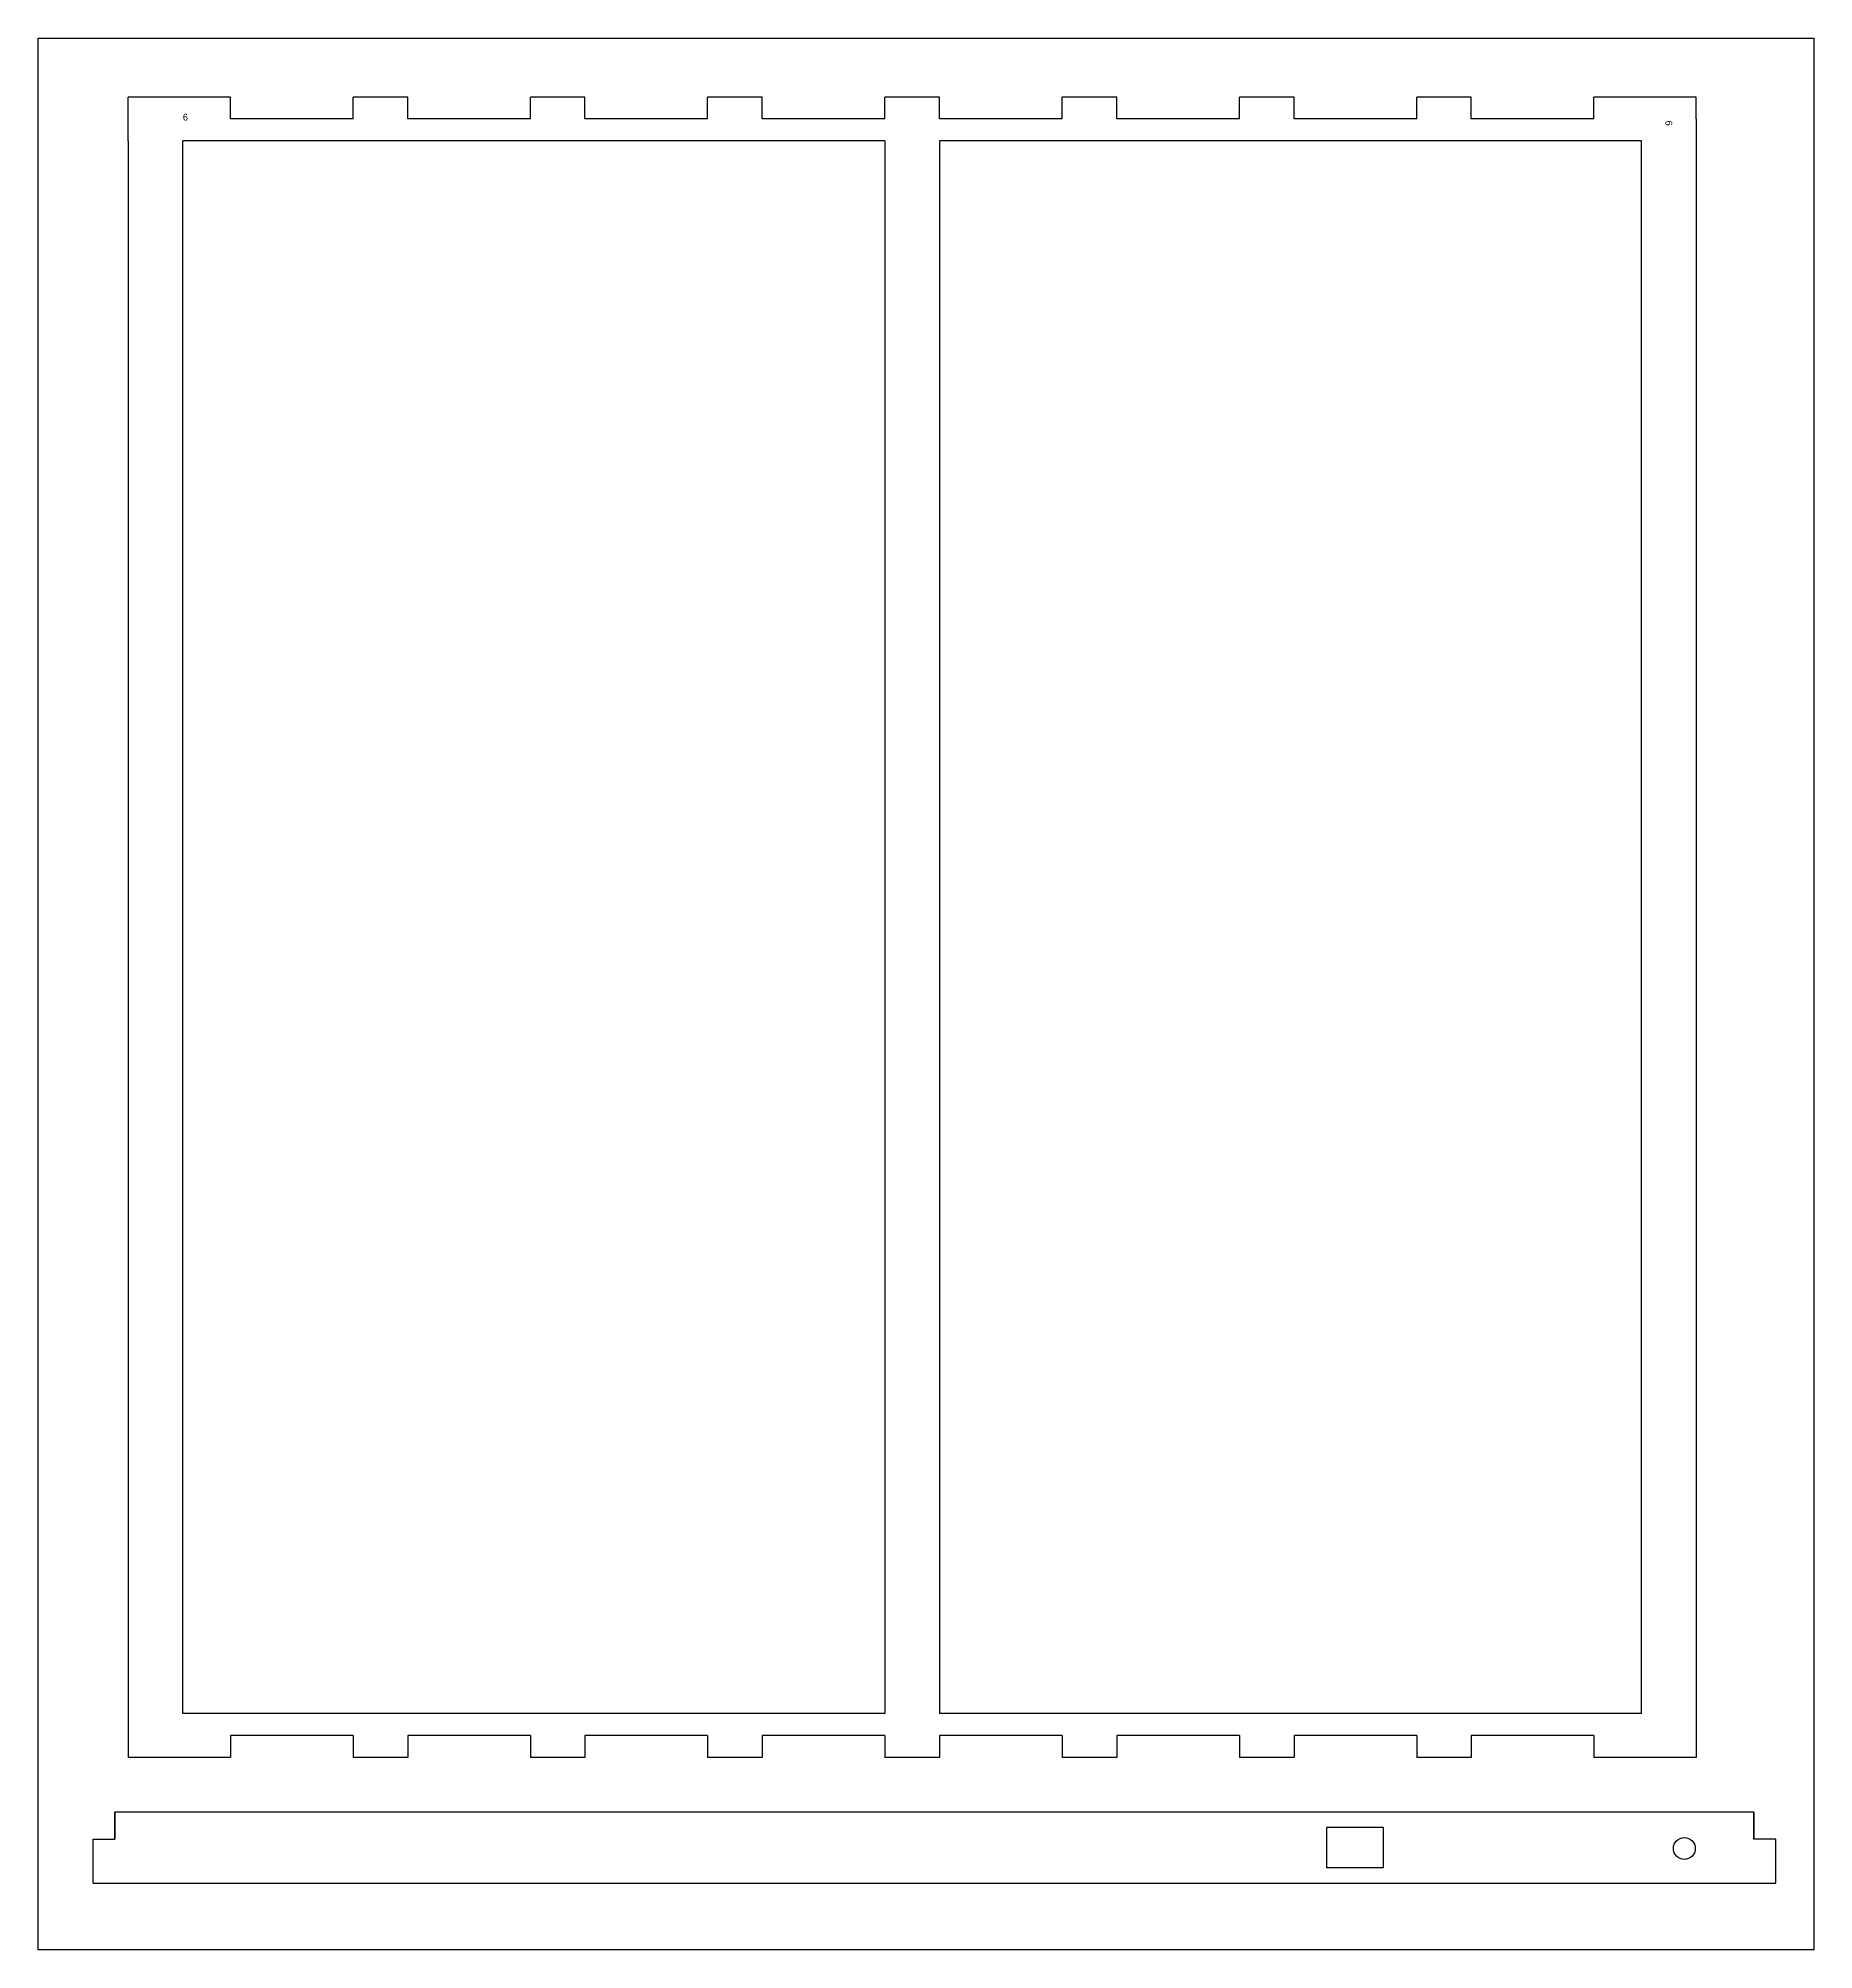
# Model space of a CAD drawing. Header units: millimetres. Extents: x 1909 to 5401, y -1249 to 880.
# Drawn here: x 4070 to 4720, y -580 to 120 of the extents above; entities that cross this region are included whole.
import ezdxf

# ---------------------------------------------------------------- set-up
doc = ezdxf.new("R2010")
doc.units = ezdxf.units.MM
doc.styles.get("Standard").update_dxf_attribs({"font": 'Organo.ttf'})

msp = doc.modelspace()

# ---------------------------------------------------------------- linework, layer by layer
at = {"color": 2}
for p, q in [((4069.69, 120.18), (4719.69, 120.18)), ((4069.69, -579.82), (4069.69, 120.18)), ((4719.69, 120.18), (4719.69, -579.82)), ((4719.69, -579.82), (4069.69, -579.82))]:
    msp.add_line(p, q, dxfattribs=at)
for p, q in [((4140.06, 98.65), (4102.64, 98.65)), ((4102.64, 82.65), (4102.64, 98.65)), ((4140.06, 90.65), (4140.06, 98.65)), ((4204.95, 98.65), (4184.95, 98.65)), ((4184.95, 90.65), (4184.95, 98.65)), ((4204.95, 90.65), (4204.95, 98.65)), ((4269.85, 98.65), (4249.85, 98.65)), ((4249.85, 90.65), (4249.85, 98.65)), ((4269.85, 90.65), (4269.85, 98.65)), ((4334.74, 98.65), (4314.74, 98.65)), ((4314.74, 90.65), (4314.74, 98.65)), ((4334.74, 90.65), (4334.74, 98.65)), ((4399.64, 98.65), (4379.64, 98.65)), ((4379.64, 90.65), (4379.64, 98.65)), ((4399.64, 90.65), (4399.64, 98.65)), ((4464.53, 98.65), (4444.53, 98.65)), ((4444.53, 90.65), (4444.53, 98.65)), ((4464.53, 90.65), (4464.53, 98.65)), ((4529.43, 98.65), (4509.43, 98.65)), ((4509.43, 90.65), (4509.43, 98.65)), ((4529.43, 90.65), (4529.43, 98.65)), ((4594.32, 98.65), (4574.32, 98.65)), ((4574.32, 90.65), (4574.32, 98.65)), ((4594.32, 90.65), (4594.32, 98.65)), ((4676.64, 98.65), (4639.22, 98.65)), ((4639.22, 90.65), (4639.22, 98.65)), ((4676.64, 90.65), (4676.64, 98.65)), ((4184.95, 90.65), (4140.06, 90.65)), ((4249.85, 90.65), (4204.95, 90.65)), ((4314.74, 90.65), (4269.85, 90.65)), ((4379.64, 90.65), (4334.74, 90.65)), ((4444.53, 90.65), (4399.64, 90.65)), ((4509.43, 90.65), (4464.53, 90.65)), ((4574.32, 90.65), (4529.43, 90.65)), ((4639.22, 90.65), (4594.32, 90.65)), ((4676.64, 90.65), (4676.64, -509.35)), ((4102.64, 82.65), (4102.64, -509.35)), ((4122.64, -493.35), (4122.64, 82.65)), ((4379.64, 82.65), (4122.64, 82.65)), ((4379.64, 82.65), (4379.64, -493.35)), ((4656.64, 82.65), (4399.64, 82.65)), ((4399.64, 82.65), (4399.64, -493.35)), ((4656.64, -493.35), (4656.64, 82.65)), ((4379.64, -493.35), (4122.64, -493.35)), ((4656.64, -493.35), (4399.64, -493.35)), ((4140.06, -501.35), (4140.06, -509.35)), ((4184.95, -501.35), (4140.06, -501.35)), ((4184.95, -501.35), (4184.95, -509.35)), ((4204.95, -501.35), (4204.95, -509.35)), ((4249.85, -501.35), (4204.95, -501.35)), ((4249.85, -501.35), (4249.85, -509.35)), ((4269.85, -501.35), (4269.85, -509.35)), ((4314.74, -501.35), (4269.85, -501.35)), ((4314.74, -501.35), (4314.74, -509.35)), ((4334.74, -501.35), (4334.74, -509.35)), ((4379.64, -501.35), (4334.74, -501.35)), ((4379.64, -501.35), (4379.64, -509.35)), ((4444.53, -501.35), (4399.64, -501.35)), ((4399.64, -501.35), (4399.64, -509.35)), ((4444.53, -501.35), (4444.53, -509.35)), ((4464.53, -501.35), (4464.53, -509.35)), ((4509.43, -501.35), (4464.53, -501.35)), ((4509.43, -501.35), (4509.43, -509.35)), ((4529.43, -501.35), (4529.43, -509.35)), ((4574.32, -501.35), (4529.43, -501.35)), ((4574.32, -501.35), (4574.32, -509.35)), ((4594.32, -501.35), (4594.32, -509.35)), ((4639.22, -501.35), (4594.32, -501.35)), ((4639.22, -501.35), (4639.22, -509.35)), ((4140.06, -509.35), (4102.64, -509.35)), ((4204.95, -509.35), (4184.95, -509.35)), ((4269.85, -509.35), (4249.85, -509.35)), ((4334.74, -509.35), (4314.74, -509.35)), ((4399.64, -509.35), (4379.64, -509.35)), ((4464.53, -509.35), (4444.53, -509.35)), ((4529.43, -509.35), (4509.43, -509.35)), ((4594.32, -509.35), (4574.32, -509.35)), ((4676.64, -509.35), (4639.22, -509.35)), ((4097.78, -529.37), (4097.78, -539.37)), ((4097.78, -539.37), (4097.78, -529.37)), ((4697.78, -529.37), (4097.78, -529.37)), ((4697.78, -539.37), (4697.78, -529.37)), ((4697.78, -529.37), (4697.78, -539.37)), ((4541.46, -549.87), (4541.46, -534.87)), ((4541.46, -534.87), (4562.09, -534.87)), ((4562.09, -534.87), (4562.09, -549.87)), ((4089.78, -555.37), (4089.78, -539.37)), ((4089.78, -539.37), (4097.78, -539.37)), ((4705.78, -539.37), (4697.78, -539.37)), ((4705.78, -555.37), (4705.78, -539.37)), ((4562.09, -549.87), (4541.46, -549.87)), ((4089.78, -555.37), (4705.78, -555.37))]:
    msp.add_line(p, q)
msp.add_circle((4672.31, -542.72), 4)

# ---------------------------------------------------------------- texts
at = {"color": 1, "insert": (4122.64, 92.54), "char_height": 2.5, "width": 9.5314, "attachment_point": 1}
msp.add_mtext('{6}', dxfattribs=at)
at = {"color": 1, "insert": (4667.89, 90), "char_height": 2.5, "width": 9.5314, "attachment_point": 1, "rotation": 270}
msp.add_mtext('{6}', dxfattribs=at)

doc.saveas('drawing.dxf')
